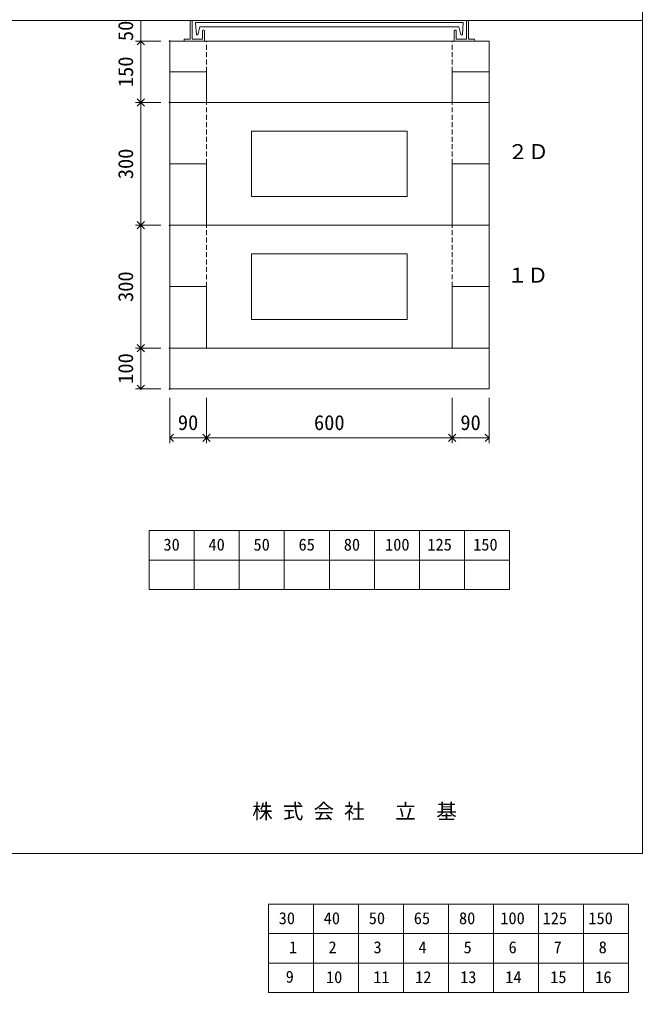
# Model space of a CAD drawing. Units: millimetres, scale not verified. Extents: x -4890 to 18490, y -2307 to 2308.
# Drawn here: x 3368 to 4890, y -2307 to 70 of the extents above; entities that cross this region are included whole.
import ezdxf
from ezdxf.enums import TextEntityAlignment as Align

# ---------------------------------------------------------------- set-up
doc = ezdxf.new("R2010")
doc.units = ezdxf.units.MM
doc.header["$LTSCALE"] = 10
doc.header["$PDMODE"] = 32
doc.header["$PDSIZE"] = 2
for name, pattern in [('DASHED1', [1.8, 1.2, -0.6]), ('USER2', [50.8, 31.75, -6.35, 6.35, -6.35]), ('USER5', [3.185, 0.01, -3.175])]:
    doc.linetypes.add(name, pattern=pattern)
for name, color, linetype, lineweight in [('0-1_Defpoints', 7, 'USER2', 5), ('0-2_waku', 7, 'Continuous', 18), ('0-3_gaikei', 7, 'Continuous', 18), ('0-4_kakure', 7, 'USER5', 18), ('0-5_sunpou', 7, 'Continuous', 5), ('0-9_uchigawa', 6, 'Continuous', 18), ('0-B_futa', 3, 'Continuous', 18), ('0-C_GL', 4, 'Continuous', 18), ('0-D_dims', 7, 'Continuous', 18), ('0-E_文字１', 150, 'USER2', 18), ('1-5_文字２', 7, 'Continuous', 5)]:
    doc.layers.add(name, color=color, linetype=linetype, lineweight=lineweight)
doc.styles.add('ＭＳ ゴシック', font='')
doc.styles.get('ＭＳ ゴシック').set_extended_font_data('MS Gothic')

# ---------------------------------------------------------------- blocks, each defined once
blk = doc.blocks.new('_Open90')
at = {"layer": '0-5_sunpou'}
blk.add_line((0, 0), (-1, 0), dxfattribs=at)
blk.add_lwpolyline([(-0.5, 0.5), (0, 0), (-0.5, -0.5)], dxfattribs=at)
blk = doc.blocks.new('D68')
at = {"layer": '0-1_Defpoints'}
for p in [(5182.32, 1764.36), (5112.02, 1464.36), (5182.32, 1464.36)]:
    blk.add_point(p, dxfattribs=at)
at = {"layer": '0-5_sunpou'}
for p, q in [((5160.32, 1764.36), (5099.02, 1764.36)), ((5112.02, 1746.36), (5112.02, 1482.36)), ((5160.32, 1464.36), (5099.02, 1464.36))]:
    blk.add_line(p, q, dxfattribs=at)
at = {"layer": '0-5_sunpou', "xscale": 18, "yscale": 18}
for p, rotation in [((5112.02, 1764.36), 90), ((5112.02, 1464.36), 270)]:
    blk.add_blockref('_Open90', p, dxfattribs=dict(at, rotation=rotation))
at = {"layer": '0-5_sunpou', "style": 'ＭＳ ゴシック'}
blk.add_text('300', height=36.66, rotation=90, dxfattribs=at).set_placement((5104.02, 1576.86), align=Align.BOTTOM_LEFT)
blk = doc.blocks.new('D69')
at = {"layer": '0-1_Defpoints'}
for p in [(5182.32, 1464.36), (5112.02, 1364.36), (5182.32, 1364.36)]:
    blk.add_point(p, dxfattribs=at)
at = {"layer": '0-5_sunpou'}
for p, q in [((5160.32, 1464.36), (5099.02, 1464.36)), ((5112.02, 1446.36), (5112.02, 1382.36)), ((5160.32, 1364.36), (5099.02, 1364.36))]:
    blk.add_line(p, q, dxfattribs=at)
at = {"layer": '0-5_sunpou', "xscale": 18, "yscale": 18}
for p, rotation in [((5112.02, 1464.36), 90), ((5112.02, 1364.36), 270)]:
    blk.add_blockref('_Open90', p, dxfattribs=dict(at, rotation=rotation))
at = {"layer": '0-5_sunpou', "style": 'ＭＳ ゴシック'}
blk.add_text('100', height=36.66, rotation=90, dxfattribs=at).set_placement((5104.02, 1376.86), align=Align.BOTTOM_LEFT)
blk = doc.blocks.new('D60')
at = {"layer": '0-1_Defpoints'}
for p in [(5182.32, 2064.36), (5112.02, 1764.36), (5182.32, 1764.36)]:
    blk.add_point(p, dxfattribs=at)
at = {"layer": '0-5_sunpou'}
for p, q in [((5160.32, 2064.36), (5099.02, 2064.36)), ((5112.02, 2046.36), (5112.02, 1782.36)), ((5160.32, 1764.36), (5099.02, 1764.36))]:
    blk.add_line(p, q, dxfattribs=at)
at = {"layer": '0-5_sunpou', "xscale": 18, "yscale": 18}
for p, rotation in [((5112.02, 2064.36), 90), ((5112.02, 1764.36), 270)]:
    blk.add_blockref('_Open90', p, dxfattribs=dict(at, rotation=rotation))
at = {"layer": '0-5_sunpou', "style": 'ＭＳ ゴシック'}
blk.add_text('300', height=36.66, rotation=90, dxfattribs=at).set_placement((5104.02, 1876.86), align=Align.BOTTOM_LEFT)
blk = doc.blocks.new('D67')
at = {"layer": '0-1_Defpoints'}
for p in [(5182.32, 2214.36), (5112.02, 2064.36), (5182.32, 2064.36)]:
    blk.add_point(p, dxfattribs=at)
at = {"layer": '0-5_sunpou'}
for p, q in [((5160.32, 2214.36), (5099.02, 2214.36)), ((5112.02, 2196.36), (5112.02, 2082.36)), ((5160.32, 2064.36), (5099.02, 2064.36))]:
    blk.add_line(p, q, dxfattribs=at)
at = {"layer": '0-5_sunpou', "xscale": 18, "yscale": 18}
for p, rotation in [((5112.02, 2214.36), 90), ((5112.02, 2064.36), 270)]:
    blk.add_blockref('_Open90', p, dxfattribs=dict(at, rotation=rotation))
at = {"layer": '0-5_sunpou', "style": 'ＭＳ ゴシック'}
blk.add_text('150', height=36.66, rotation=90, dxfattribs=at).set_placement((5104.02, 2101.86), align=Align.BOTTOM_LEFT)

msp = doc.modelspace()

# ---------------------------------------------------------------- linework, layer by layer
at = {"layer": '0-2_waku'}
for p, q in [((4890, 2307.55), (4890, -1967.45)), ((4890, 2307.55), (4890, -1967.45)), ((3685, -1178.45), (3685, -1322.45)), ((3685, -1178.45), (3685, -1322.45)), ((3685, -1178.45), (3685, -1322.45)), ((3685, -1178.45), (3685, -1322.45)), ((3685, -1178.45), (4565, -1178.45)), ((3795, -1178.45), (3795, -1322.45)), ((3905, -1178.45), (3905, -1322.45)), ((3905, -1178.45), (3905, -1322.45)), ((4015, -1178.45), (4015, -1322.45)), ((4125, -1178.45), (4125, -1322.45)), ((4235, -1178.45), (4235, -1322.45)), ((4345, -1178.45), (4345, -1322.45)), ((4455, -1178.45), (4455, -1322.45)), ((4565, -1178.45), (4565, -1322.45)), ((3685, -1250.45), (4565, -1250.45)), ((3685, -1322.45), (4565, -1322.45)), ((-1230, -1967.45), (4890, -1967.45)), ((-1230, -1967.45), (4890, -1967.45)), ((-1230, -1967.45), (4890, -1967.45))]:
    msp.add_line(p, q, dxfattribs=at)
at = {"layer": '0-3_gaikei'}
for p, q in [((4515, 17.55), (3735, 17.55)), ((4515, 17.55), (3735, 17.55)), ((4515, 17.55), (3735, 17.55)), ((4515, 17.55), (3735, 17.55)), ((4515, 17.55), (3735, 17.55)), ((4515, 17.55), (3735, 17.55)), ((4515, 17.55), (3735, 17.55)), ((4515, 17.55), (3735, 17.55)), ((4515, 17.55), (3735, 17.55)), ((4515, 17.55), (3735, 17.55)), ((4515, 17.55), (3735, 17.55)), ((4515, 17.55), (3735, 17.55)), ((4515, 17.55), (3735, 17.55)), ((4515, 17.55), (3735, 17.55)), ((4515, 17.55), (3735, 17.55)), ((4515, 17.55), (3735, 17.55)), ((4515, 17.55), (3735, 17.55)), ((4515, 17.55), (3735, 17.55)), ((4515, 17.55), (3735, 17.55)), ((4515, 17.55), (3735, 17.55)), ((4515, 17.55), (3735, 17.55)), ((4515, 17.55), (3735, 17.55)), ((4515, 17.55), (3735, 17.55)), ((4515, 17.55), (3735, 17.55)), ((4515, 17.55), (3735, 17.55)), ((4515, 17.55), (3735, 17.55)), ((4515, 17.55), (3735, 17.55)), ((4515, 17.55), (3735, 17.55)), ((4515, 17.55), (3735, 17.55)), ((4515, 17.55), (3735, 17.55)), ((4515, 17.55), (3735, 17.55)), ((4515, 17.55), (3735, 17.55)), ((4515, 17.55), (3735, 17.55)), ((4515, 17.55), (3735, 17.55)), ((3735, 17.55), (3735, -132.45)), ((4425, 17.55), (3825, 17.55)), ((4425, 17.55), (3825, 17.55)), ((4425, 17.55), (3825, 17.55)), ((4425, 17.55), (3825, 17.55)), ((4425, 17.55), (3825, 17.55)), ((4425, 17.55), (3825, 17.55)), ((4425, 17.55), (3825, 17.55)), ((4425, 17.55), (3825, 17.55)), ((4425, 17.55), (3825, 17.55)), ((4515, 17.55), (4515, -132.45)), ((3825, -57.45), (3735, -57.45)), ((3825, -132.45), (3825, -57.45)), ((4515, -57.45), (4425, -57.45)), ((4425, -132.45), (4425, -57.45)), ((3735, -132.45), (3735, -282.45)), ((3735, -132.45), (3735, -282.45)), ((4515, -132.45), (3735, -132.45)), ((4515, -132.45), (4515, -282.45)), ((4515, -132.45), (4515, -282.45)), ((3825, -282.45), (3735, -282.45)), ((3735, -282.45), (3735, -432.45)), ((3825, -282.45), (3825, -432.45)), ((3825, -282.45), (3825, -432.45)), ((4425, -282.45), (4425, -432.45)), ((4515, -282.45), (4425, -282.45)), ((4515, -282.45), (4515, -432.45)), ((3735, -432.45), (3735, -582.45)), ((3735, -432.45), (3735, -582.45)), ((4515, -432.45), (3735, -432.45)), ((4515, -432.45), (3735, -432.45)), ((4515, -432.45), (3735, -432.45)), ((4515, -432.45), (3735, -432.45)), ((4515, -432.45), (3735, -432.45)), ((4515, -432.45), (3735, -432.45)), ((4425, -432.45), (3825, -432.45)), ((4425, -432.45), (3825, -432.45)), ((4515, -432.45), (4515, -582.45)), ((3825, -582.45), (3735, -582.45)), ((3735, -582.45), (3735, -732.45)), ((3825, -582.45), (3825, -732.45)), ((3825, -582.45), (3825, -732.45)), ((4425, -582.45), (4425, -732.45)), ((4515, -582.45), (4515, -732.45)), ((4515, -732.45), (3735, -732.45)), ((4515, -732.45), (3735, -732.45)), ((4515, -732.45), (3735, -732.45)), ((3735, -832.45), (3735, -732.45)), ((4425, -732.45), (3825, -732.45)), ((4515, -832.45), (4515, -732.45)), ((4515, -832.45), (3735, -832.45))]:
    msp.add_line(p, q, dxfattribs=at)
msp.add_lwpolyline([(4515, -432.45), (4515, -582.45), (4425, -582.45)], dxfattribs=at)
at = {"layer": '0-4_kakure', "linetype": 'DASHED1', "lineweight": 5}
for p, q in [((3825, -57.45), (3825, 17.55)), ((4425, -57.45), (4425, 17.55)), ((3825, -282.45), (3825, -132.45)), ((4425, -282.45), (4425, -132.45)), ((3825, -582.45), (3825, -432.45)), ((4425, -582.45), (4425, -432.45))]:
    msp.add_line(p, q, dxfattribs=at)
at = {"layer": '0-5_sunpou'}
for p, q in [((3713, 67.55), (3651.7, 67.55)), ((3664.7, 67.55), (3664.7, 17.55)), ((3713, 17.55), (3651.7, 17.55)), ((3713, 17.55), (3651.7, 17.55)), ((3713, 17.55), (3651.7, 17.55)), ((3713, 17.55), (3651.7, 17.55)), ((3735, -854.45), (3735, -964.89)), ((3825, -854.45), (3825, -964.89)), ((3825, -854.45), (3825, -964.89)), ((4425, -854.45), (4425, -964.89)), ((4425, -854.45), (4425, -964.89)), ((4515, -854.45), (4515, -964.89)), ((3753, -951.89), (3807, -951.89)), ((3843, -951.89), (4407, -951.89)), ((4443, -951.89), (4497, -951.89))]:
    msp.add_line(p, q, dxfattribs=at)
at = {"layer": '0-9_uchigawa'}
for p, q in [((4315, -202.45), (3935, -202.45)), ((4315, -202.45), (3935, -202.45)), ((4315, -202.45), (3935, -202.45)), ((3935, -362.45), (3935, -202.45)), ((4315, -202.45), (3935, -202.45)), ((4315, -202.45), (3935, -202.45)), ((4315, -202.45), (3935, -202.45)), ((4315, -362.45), (4315, -202.45)), ((4315, -362.45), (3935, -362.45)), ((4315, -362.45), (3935, -362.45)), ((4315, -362.45), (3935, -362.45)), ((4315, -502.45), (3935, -502.45)), ((4315, -502.45), (3935, -502.45)), ((4315, -662.45), (3935, -662.45)), ((4315, -662.45), (3935, -662.45))]:
    msp.add_line(p, q, dxfattribs=at)
for points in [[(3935, -362.45), (3935, -202.45), (3935, -362.45)], [(4315, -362.45), (4315, -202.45), (4315, -362.45)], [(3935, -502.45), (3935, -662.45), (3935, -502.45)], [(4315, -502.45), (4315, -662.45), (4315, -502.45)]]:
    msp.add_lwpolyline(points, dxfattribs=at)
at = {"layer": '0-B_futa'}
for p, q in [((3785, 65.55), (3785, 22.55)), ((3787, 67.55), (3790, 67.55)), ((3790, 67.55), (3790, 22.55)), ((3797.81, 63.05), (4452.14, 63.05)), ((3797.81, 63.05), (3800.3, 33.05)), ((3808.33, 52.05), (3804.01, 33.05)), ((3808.33, 52.05), (4441.67, 52.05)), ((4441.67, 52.05), (4445.99, 33.05)), ((4452.14, 63.05), (4449.89, 33.05)), ((4460, 67.55), (4460, 22.55)), ((4460, 67.55), (4463, 67.55)), ((4465, 65.55), (4465, 22.55)), ((3800.3, 33.05), (3804.01, 33.05)), ((3815, 42.55), (3815, 22.55)), ((3817, 44.55), (3818, 44.55)), ((3820, 42.55), (3820, 17.55)), ((4430, 42.55), (4430, 17.55)), ((4433, 44.55), (4432, 44.55)), ((4435, 42.55), (4435, 22.55)), ((4449.89, 33.05), (4445.99, 33.05)), ((3770, 20.55), (3770, 19.55)), ((3770, 20.55), (3770, 19.55)), ((3770, 20.55), (3770, 19.55)), ((3770, 20.55), (3770, 19.55)), ((3772, 22.55), (3785, 22.55)), ((3772, 22.55), (3785, 22.55)), ((3772, 22.55), (3785, 22.55)), ((3772, 22.55), (3785, 22.55)), ((3820, 17.55), (3772, 17.55)), ((3820, 17.55), (3772, 17.55)), ((3820, 17.55), (3772, 17.55)), ((3820, 17.55), (3772, 17.55)), ((3820, 17.55), (3772, 17.55)), ((3820, 17.55), (3772, 17.55)), ((3790, 22.55), (3815, 22.55)), ((3790, 22.55), (3815, 22.55)), ((3790, 22.55), (3815, 22.55)), ((3790, 22.55), (3815, 22.55)), ((4430, 17.55), (4478, 17.55)), ((4430, 17.55), (4478, 17.55)), ((4430, 17.55), (4478, 17.55)), ((4430, 17.55), (4478, 17.55)), ((4430, 17.55), (4478, 17.55)), ((4430, 17.55), (4478, 17.55)), ((4460, 22.55), (4435, 22.55)), ((4460, 22.55), (4435, 22.55)), ((4460, 22.55), (4435, 22.55)), ((4460, 22.55), (4435, 22.55)), ((4478, 22.55), (4465, 22.55)), ((4478, 22.55), (4465, 22.55)), ((4478, 22.55), (4465, 22.55)), ((4478, 22.55), (4465, 22.55)), ((4480, 20.55), (4480, 19.55)), ((4480, 20.55), (4480, 19.55)), ((4480, 20.55), (4480, 19.55)), ((4480, 20.55), (4480, 19.55))]:
    msp.add_line(p, q, dxfattribs=at)
for centre, start, end in [((3787, 65.55), 90, 180), ((4463, 65.55), 0, 90), ((3817, 42.55), 90, 180), ((3818, 42.55), 0, 90), ((4432, 42.55), 90, 180), ((4433, 42.55), 0, 90), ((3772, 20.55), 90, 180), ((3772, 20.55), 90, 180), ((3772, 20.55), 90, 180), ((3772, 20.55), 90, 180), ((3772, 19.55), 180, 270), ((3772, 19.55), 180, 270), ((3772, 19.55), 180, 270), ((3772, 19.55), 180, 270), ((4478, 20.55), 0, 90), ((4478, 20.55), 0, 90), ((4478, 20.55), 0, 90), ((4478, 20.55), 0, 90), ((4478, 19.55), 270, 0), ((4478, 19.55), 270, 0), ((4478, 19.55), 270, 0), ((4478, 19.55), 270, 0)]:
    msp.add_arc(centre, 2, start, end, dxfattribs=at)
at = {"layer": '0-C_GL'}
msp.add_line((-1230, 67.55), (4890, 67.55), dxfattribs=at)
msp.add_line((-1230, 67.55), (4890, 67.55), dxfattribs=at)
at = {"layer": '1-5_文字２'}
for p, q in [((3976.09, -2091.41), (3976.09, -2235.41)), ((3976.09, -2091.41), (3976.09, -2235.41)), ((3976.09, -2091.41), (3976.09, -2235.41)), ((3976.09, -2091.41), (3976.09, -2235.41)), ((3976.09, -2091.41), (4856.09, -2091.41)), ((3976.09, -2091.41), (3976.09, -2235.41)), ((3976.09, -2091.41), (3976.09, -2235.41)), ((3976.09, -2091.41), (3976.09, -2235.41)), ((3976.09, -2091.41), (3976.09, -2235.41)), ((3976.09, -2091.41), (4856.09, -2091.41)), ((4086.09, -2091.41), (4086.09, -2235.41)), ((4086.09, -2091.41), (4086.09, -2235.41)), ((4196.09, -2091.41), (4196.09, -2235.41)), ((4196.09, -2091.41), (4196.09, -2235.41)), ((4196.09, -2091.41), (4196.09, -2235.41)), ((4196.09, -2091.41), (4196.09, -2235.41)), ((4306.09, -2091.41), (4306.09, -2235.41)), ((4306.09, -2091.41), (4306.09, -2235.41)), ((4416.09, -2091.41), (4416.09, -2235.41)), ((4416.09, -2091.41), (4416.09, -2235.41)), ((4526.09, -2091.41), (4526.09, -2235.41)), ((4526.09, -2091.41), (4526.09, -2235.41)), ((4636.09, -2091.41), (4636.09, -2235.41)), ((4636.09, -2091.41), (4636.09, -2235.41)), ((4746.09, -2091.41), (4746.09, -2235.41)), ((4746.09, -2091.41), (4746.09, -2235.41)), ((4856.09, -2091.41), (4856.09, -2235.41)), ((4856.09, -2091.41), (4856.09, -2235.41)), ((3976.09, -2163.41), (4856.09, -2163.41)), ((3976.09, -2163.41), (4856.09, -2163.41)), ((3976.09, -2235.41), (4856.09, -2235.41)), ((3976.09, -2235.41), (4856.09, -2235.41)), ((3976.09, -2235.41), (3976.09, -2307.41)), ((3976.09, -2235.41), (3976.09, -2307.41)), ((3976.09, -2235.41), (3976.09, -2307.41)), ((3976.09, -2235.41), (3976.09, -2307.41)), ((3976.09, -2235.41), (4856.09, -2235.41)), ((3976.09, -2235.41), (3976.09, -2307.41)), ((3976.09, -2235.41), (3976.09, -2307.41)), ((3976.09, -2235.41), (3976.09, -2307.41)), ((3976.09, -2235.41), (3976.09, -2307.41)), ((3976.09, -2235.41), (4856.09, -2235.41)), ((4086.09, -2235.41), (4086.09, -2307.41)), ((4086.09, -2235.41), (4086.09, -2307.41)), ((4196.09, -2235.41), (4196.09, -2307.41)), ((4196.09, -2235.41), (4196.09, -2307.41)), ((4196.09, -2235.41), (4196.09, -2307.41)), ((4196.09, -2235.41), (4196.09, -2307.41)), ((4306.09, -2235.41), (4306.09, -2307.41)), ((4306.09, -2235.41), (4306.09, -2307.41)), ((4416.09, -2235.41), (4416.09, -2307.41)), ((4416.09, -2235.41), (4416.09, -2307.41)), ((4526.09, -2235.41), (4526.09, -2307.41)), ((4526.09, -2235.41), (4526.09, -2307.41)), ((4636.09, -2235.41), (4636.09, -2307.41)), ((4636.09, -2235.41), (4636.09, -2307.41)), ((4746.09, -2235.41), (4746.09, -2307.41)), ((4746.09, -2235.41), (4746.09, -2307.41)), ((4856.09, -2235.41), (4856.09, -2307.41)), ((4856.09, -2235.41), (4856.09, -2307.41)), ((3976.09, -2307.41), (4856.09, -2307.41)), ((3976.09, -2307.41), (4856.09, -2307.41))]:
    msp.add_line(p, q, dxfattribs=at)

# ---------------------------------------------------------------- block references
at = {"layer": '0-5_sunpou'}
for name in ['D67', 'D60', 'D68', 'D69']:
    msp.add_blockref(name, (-1447.32, -2196.81), dxfattribs=at)
at = {"layer": '0-5_sunpou', "xscale": 18, "yscale": 18, "rotation": 180}
for p in [(3735, -951.89), (3825, -951.89), (4425, -951.89)]:
    msp.add_blockref('_Open90', p, dxfattribs=at)
at = {"layer": '0-5_sunpou', "xscale": 18, "yscale": 18}
for p in [(3825, -951.89), (4425, -951.89), (4515, -951.89)]:
    msp.add_blockref('_Open90', p, dxfattribs=at)

# ---------------------------------------------------------------- texts
at = {"layer": '0-5_sunpou', "style": 'ＭＳ ゴシック'}
msp.add_text('50', height=36.66, rotation=90, dxfattribs=at).set_placement((3656.7, 17.55), align=Align.BOTTOM_LEFT)
for s, p in [('90', (3755, -943.89)), ('600', (4087.5, -943.89)), ('90', (4445, -943.89))]:
    msp.add_text(s, height=36.66, dxfattribs=at).set_placement(p, align=Align.BOTTOM_LEFT)
at = {"layer": '0-D_dims', "style": 'ＭＳ ゴシック'}
for s, p in [('30', (3719.77, -1236.27)), ('40', (3829.77, -1236.27)), ('50', (3939.77, -1236.27)), ('65', (4049.77, -1236.27)), ('80', (4160.18, -1236.27)), ('100', (4261.05, -1236.27)), ('125', (4364.44, -1236.27)), ('150', (4476.2, -1236.27))]:
    msp.add_text(s, height=29.33, dxfattribs=at).set_placement(p, align=Align.BOTTOM_LEFT)
at = {"layer": '0-E_文字１', "color": 7, "style": 'ＭＳ ゴシック'}
for s, p in [('２Ｄ', (4560.54, -281.89)), ('１Ｄ', (4559.23, -583.76)), ('株 式 会 社 \u3000立\u3000基', (3936.53, -1893.81)), ('株 式 会 社 \u3000立\u3000基', (3936.53, -1893.81))]:
    msp.add_text(s, height=36.66, dxfattribs=at).set_placement(p, align=Align.BOTTOM_LEFT)
at = {"layer": '1-5_文字２', "style": 'ＭＳ ゴシック'}
for s, p in [('30', (4001.24, -2149.22)), ('30', (4001.24, -2149.22)), ('40', (4111.24, -2149.22)), ('40', (4111.24, -2149.22)), ('50', (4221.24, -2149.22)), ('50', (4221.24, -2149.22)), ('65', (4331.24, -2149.22)), ('65', (4331.24, -2149.22)), ('80', (4441.65, -2149.22)), ('80', (4441.65, -2149.22)), ('100', (4542.53, -2149.22)), ('100', (4542.53, -2149.22)), ('125', (4645.91, -2149.22)), ('125', (4645.91, -2149.22)), ('150', (4757.68, -2149.22)), ('150', (4757.68, -2149.22)), ('1', (4026.39, -2220.26)), ('2', (4122.83, -2220.26)), ('3', (4232.83, -2220.26)), ('4', (4342.83, -2220.26)), ('5', (4452.83, -2220.26)), ('6', (4562.83, -2220.26)), ('7', (4672.83, -2220.26)), ('8', (4782.83, -2220.26)), ('9', (4018.32, -2292.26)), ('10', (4116.74, -2293.22)), ('11', (4232.24, -2293.22)), ('12', (4334.45, -2293.22)), ('13', (4444.45, -2293.22)), ('14', (4554.45, -2293.22)), ('15', (4664.45, -2293.22)), ('16', (4774.45, -2293.22))]:
    msp.add_text(s, height=29.33, dxfattribs=at).set_placement(p, align=Align.BOTTOM_LEFT)

doc.saveas('drawing.dxf')
